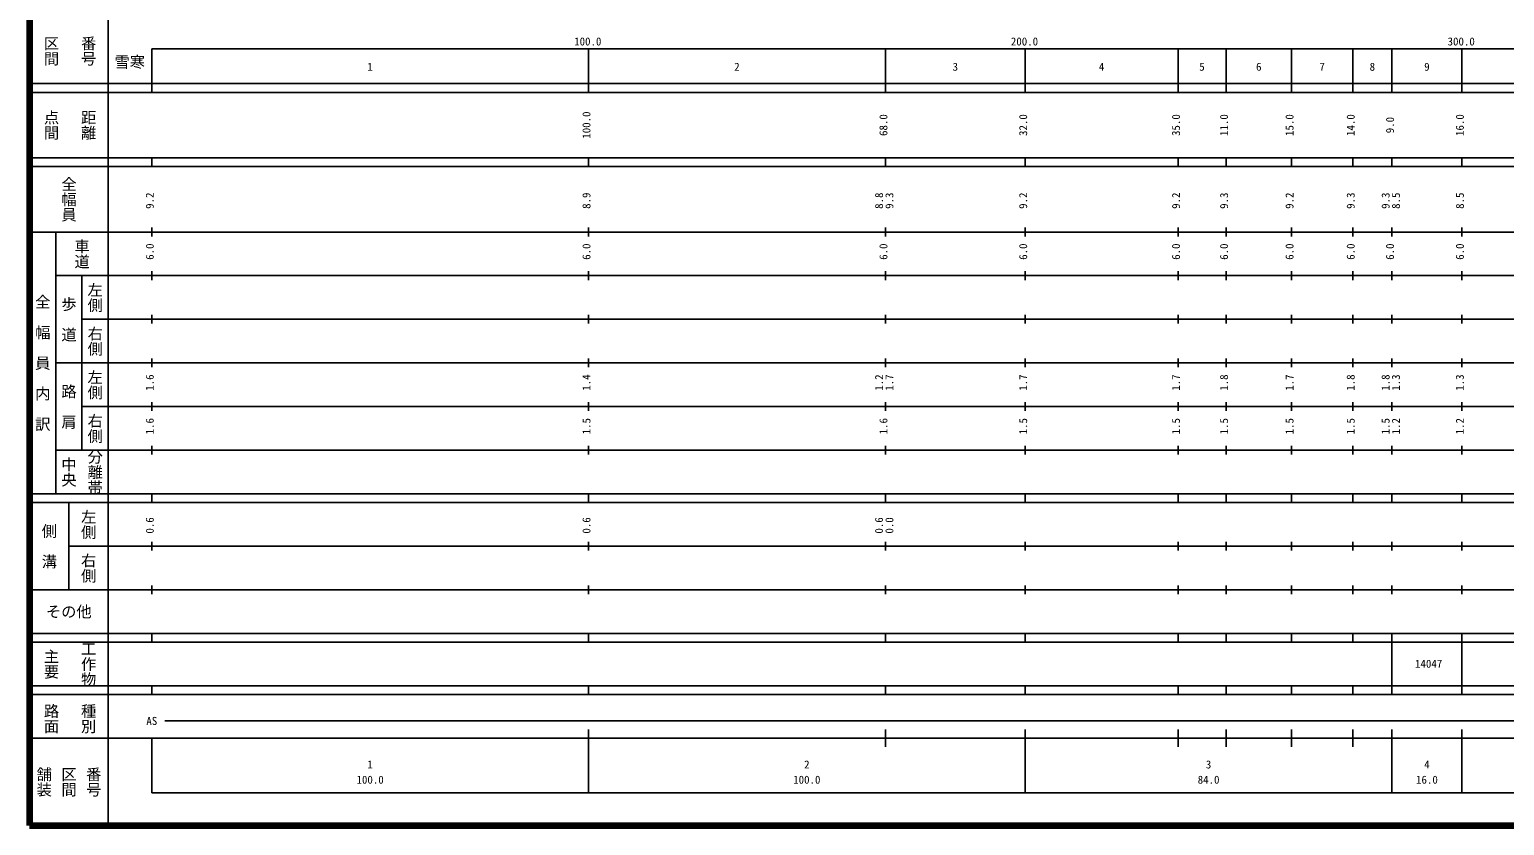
# Model space of a CAD drawing. Units: millimetres on the paper, enlarged 1000 times. Extents: x 40000 to 680000, y 20000 to 380000.
# Drawn here: x 40000 to 377763, y 20000 to 202409 of the extents above; entities that cross this region are included whole.
import ezdxf
from ezdxf.enums import TextEntityAlignment as Align

# ---------------------------------------------------------------- set-up
doc = ezdxf.new("R2010")
doc.units = ezdxf.units.MM
doc.header["$LTSCALE"] = 1000
doc.layers.add('M-TTL', color=7, linetype='Continuous', lineweight=13)
doc.layers.add('M-TTL-BAND', color=7, linetype='Continuous', lineweight=25)
doc.styles.add('@ＭＳ ゴシック', font='')
doc.styles.add('ＭＳ ゴシック', font='')
doc.styles.get('@ＭＳ ゴシック').set_extended_font_data('@MS Gothic')
doc.styles.get('ＭＳ ゴシック').set_extended_font_data('MS Gothic')

msp = doc.modelspace()

# ---------------------------------------------------------------- linework, layer by layer
at = {"layer": 'M-TTL', "color": 2, "lineweight": 140}
for p, q in [((40000, 380000), (40000, 20000)), ((40000, 20000), (680000, 20000))]:
    msp.add_line(p, q, dxfattribs=at)
at = {"layer": 'M-TTL-BAND'}
for p, q in [((58000, 370000), (58000, 20000)), ((68000, 198000), (579000, 198000)), ((68000, 198000), (68000, 188000)), ((168000, 188000), (168000, 198000)), ((236000, 188000), (236000, 198000)), ((268000, 188000), (268000, 198000)), ((303000, 188000), (303000, 198000)), ((314000, 188000), (314000, 198000)), ((329000, 188000), (329000, 198000)), ((343000, 188000), (343000, 198000)), ((352000, 188000), (352000, 198000)), ((368000, 188000), (368000, 198000)), ((40000, 190000), (579000, 190000)), ((40000, 188000), (579000, 188000)), ((40000, 173000), (579000, 173000)), ((68000, 171000), (68000, 173000)), ((168000, 171000), (168000, 173000)), ((236000, 171000), (236000, 173000)), ((268000, 171000), (268000, 173000)), ((303000, 171000), (303000, 173000)), ((314000, 171000), (314000, 173000)), ((329000, 171000), (329000, 173000)), ((343000, 171000), (343000, 173000)), ((352000, 171000), (352000, 173000)), ((368000, 171000), (368000, 173000)), ((40000, 171000), (579000, 171000)), ((40000, 156000), (579000, 156000)), ((46000, 96000), (46000, 156000)), ((68000, 155000), (68000, 157000)), ((168000, 155000), (168000, 157000)), ((236000, 155000), (236000, 157000)), ((268000, 155000), (268000, 157000)), ((303000, 155000), (303000, 157000)), ((314000, 155000), (314000, 157000)), ((329000, 155000), (329000, 157000)), ((343000, 155000), (343000, 157000)), ((352000, 155000), (352000, 157000)), ((368000, 155000), (368000, 157000)), ((46000, 146000), (579000, 146000)), ((52000, 146000), (52000, 106000)), ((68000, 145000), (68000, 147000)), ((168000, 145000), (168000, 147000)), ((236000, 145000), (236000, 147000)), ((268000, 145000), (268000, 147000)), ((303000, 145000), (303000, 147000)), ((314000, 145000), (314000, 147000)), ((329000, 145000), (329000, 147000)), ((343000, 145000), (343000, 147000)), ((352000, 145000), (352000, 147000)), ((368000, 145000), (368000, 147000)), ((52000, 136000), (579000, 136000)), ((68000, 135000), (68000, 137000)), ((168000, 135000), (168000, 137000)), ((236000, 135000), (236000, 137000)), ((268000, 135000), (268000, 137000)), ((303000, 135000), (303000, 137000)), ((314000, 135000), (314000, 137000)), ((329000, 135000), (329000, 137000)), ((343000, 135000), (343000, 137000)), ((352000, 135000), (352000, 137000)), ((368000, 135000), (368000, 137000)), ((46000, 126000), (579000, 126000)), ((68000, 125000), (68000, 127000)), ((168000, 125000), (168000, 127000)), ((236000, 125000), (236000, 127000)), ((268000, 125000), (268000, 127000)), ((303000, 125000), (303000, 127000)), ((314000, 125000), (314000, 127000)), ((329000, 125000), (329000, 127000)), ((343000, 125000), (343000, 127000)), ((352000, 125000), (352000, 127000)), ((368000, 125000), (368000, 127000)), ((52000, 116000), (579000, 116000)), ((68000, 115000), (68000, 117000)), ((168000, 115000), (168000, 117000)), ((236000, 115000), (236000, 117000)), ((268000, 115000), (268000, 117000)), ((303000, 115000), (303000, 117000)), ((314000, 115000), (314000, 117000)), ((329000, 115000), (329000, 117000)), ((343000, 115000), (343000, 117000)), ((352000, 115000), (352000, 117000)), ((368000, 115000), (368000, 117000)), ((46000, 106000), (579000, 106000)), ((68000, 105000), (68000, 107000)), ((168000, 105000), (168000, 107000)), ((236000, 105000), (236000, 107000)), ((268000, 105000), (268000, 107000)), ((303000, 105000), (303000, 107000)), ((314000, 105000), (314000, 107000)), ((329000, 105000), (329000, 107000)), ((343000, 105000), (343000, 107000)), ((352000, 105000), (352000, 107000)), ((368000, 105000), (368000, 107000)), ((40000, 96000), (579000, 96000)), ((68000, 94000), (68000, 96000)), ((168000, 94000), (168000, 96000)), ((236000, 94000), (236000, 96000)), ((268000, 94000), (268000, 96000)), ((303000, 94000), (303000, 96000)), ((314000, 94000), (314000, 96000)), ((329000, 94000), (329000, 96000)), ((343000, 94000), (343000, 96000)), ((352000, 94000), (352000, 96000)), ((368000, 94000), (368000, 96000)), ((40000, 94000), (579000, 94000)), ((49000, 94000), (49000, 74000)), ((68000, 83000), (68000, 85000)), ((168000, 83000), (168000, 85000)), ((236000, 83000), (236000, 85000)), ((268000, 83000), (268000, 85000)), ((303000, 83000), (303000, 85000)), ((314000, 83000), (314000, 85000)), ((329000, 83000), (329000, 85000)), ((343000, 83000), (343000, 85000)), ((352000, 83000), (352000, 85000)), ((368000, 83000), (368000, 85000)), ((49000, 84000), (579000, 84000)), ((68000, 73000), (68000, 75000)), ((168000, 73000), (168000, 75000)), ((236000, 73000), (236000, 75000)), ((268000, 73000), (268000, 75000)), ((303000, 73000), (303000, 75000)), ((314000, 73000), (314000, 75000)), ((329000, 73000), (329000, 75000)), ((343000, 73000), (343000, 75000)), ((352000, 73000), (352000, 75000)), ((368000, 73000), (368000, 75000)), ((40000, 74000), (579000, 74000)), ((40000, 64000), (579000, 64000)), ((40000, 62000), (579000, 62000)), ((68000, 62000), (68000, 64000)), ((168000, 62000), (168000, 64000)), ((236000, 62000), (236000, 64000)), ((268000, 62000), (268000, 64000)), ((303000, 62000), (303000, 64000)), ((314000, 62000), (314000, 64000)), ((329000, 62000), (329000, 64000)), ((343000, 62000), (343000, 64000)), ((352000, 62000), (352000, 64000)), ((352000, 52000), (352000, 62000)), ((368000, 62000), (368000, 64000)), ((368000, 52000), (368000, 62000)), ((368000, 52000), (368000, 62000)), ((40000, 52000), (579000, 52000)), ((68000, 50000), (68000, 52000)), ((168000, 50000), (168000, 52000)), ((236000, 50000), (236000, 52000)), ((268000, 50000), (268000, 52000)), ((303000, 50000), (303000, 52000)), ((314000, 50000), (314000, 52000)), ((329000, 50000), (329000, 52000)), ((343000, 50000), (343000, 52000)), ((352000, 50000), (352000, 52000)), ((368000, 50000), (368000, 52000)), ((40000, 50000), (579000, 50000)), ((71000, 44000), (512500, 44000)), ((168000, 27500), (168000, 42000)), ((236000, 38000), (236000, 42000)), ((268000, 27500), (268000, 42000)), ((303000, 38000), (303000, 42000)), ((314000, 38000), (314000, 42000)), ((329000, 38000), (329000, 42000)), ((343000, 38000), (343000, 42000)), ((352000, 27500), (352000, 42000)), ((368000, 27500), (368000, 42000)), ((40000, 40000), (579000, 40000)), ((68000, 40000), (68000, 27500)), ((68000, 27500), (579000, 27500))]:
    msp.add_line(p, q, dxfattribs=at)

# ---------------------------------------------------------------- texts
at = {"layer": 'M-TTL-BAND', "style": '@ＭＳ ゴシック'}
for s, p in [('区間', (45000, 197500)), ('番号', (53500, 197500)), ('点間', (45000, 180500)), ('距離', (53500, 180500)), ('全幅員', (49000, 163500)), ('車道', (52000, 151000)), ('左側', (55000, 141000)), ('全\u3000幅\u3000員\u3000内\u3000訳', (43000, 126000)), ('歩\u3000道', (49000, 136000)), ('右側', (55000, 131000)), ('左側', (55000, 121000)), ('路\u3000肩', (49000, 116000)), ('右側', (55000, 111000)), ('分離帯', (55000, 101000)), ('中央', (49000, 101000)), ('左側', (53500, 89000)), ('側\u3000溝', (44500, 84000)), ('右側', (53500, 79000)), ('工作物', (53500, 57000)), ('主要', (45000, 57000)), ('路面', (45000, 44500)), ('種別', (53500, 44500)), ('舗装', (43333, 30000)), ('区間', (49000, 30000)), ('番号', (54667, 30000))]:
    msp.add_text(s, height=2566, rotation=270, dxfattribs=at).set_placement(p, align=Align.MIDDLE_CENTER)
at = {"layer": 'M-TTL-BAND', "style": 'ＭＳ ゴシック'}
for s, p in [('100.0', (167844, 198195)), ('200.0', (267844, 198195)), ('300.0', (367844, 198195)), ('1', (118000, 192405)), ('2', (202000, 192405)), ('3', (252000, 192405)), ('4', (285500, 192405)), ('5', (308500, 192405)), ('6', (321500, 192405)), ('7', (336000, 192405)), ('8', (347500, 192405)), ('9', (360000, 192405)), ('AS', (68000, 42500)), ('1', (118000, 32523)), ('2', (218000, 32523)), ('3', (310000, 32523)), ('4', (360000, 32523)), ('100.0', (118000, 29033)), ('100.0', (218000, 29033)), ('84.0', (310000, 29033)), ('16.0', (360000, 29033))]:
    msp.add_text(s, height=1833, dxfattribs=at).set_placement(p, align=Align.BOTTOM_CENTER)
for s, p in [('雪寒', (62949, 194954)), ('その他', (49000, 69000))]:
    msp.add_text(s, height=2566, dxfattribs=at).set_placement(p, align=Align.MIDDLE_CENTER)
for s, p in [('100.0', (169000, 180500)), ('68.0', (237000, 180500)), ('32.0', (269000, 180500)), ('35.0', (304000, 180500)), ('11.0', (315000, 180500)), ('15.0', (330000, 180500)), ('14.0', (344000, 180500)), ('16.0', (369000, 180500)), ('9.0', (353000, 180500)), ('9.2', (69000, 163174)), ('8.9', (169000, 163174)), ('8.8', (236000, 163174)), ('9.3', (238370, 163174)), ('9.2', (269000, 163174)), ('9.2', (304000, 163174)), ('9.3', (315000, 163174)), ('9.2', (330000, 163174)), ('9.3', (344000, 163174)), ('9.3', (352000, 163174)), ('8.5', (354370, 163174)), ('8.5', (369000, 163174)), ('6.0', (69000, 151500)), ('6.0', (169000, 151500)), ('6.0', (237000, 151500)), ('6.0', (269000, 151500)), ('6.0', (304000, 151500)), ('6.0', (315000, 151500)), ('6.0', (330000, 151500)), ('6.0', (344000, 151500)), ('6.0', (353000, 151500)), ('6.0', (369000, 151500)), ('1.6', (69000, 121500)), ('1.4', (169000, 121500)), ('1.2', (236000, 121500)), ('1.7', (238370, 121500)), ('1.7', (269000, 121500)), ('1.7', (304000, 121500)), ('1.8', (315000, 121500)), ('1.7', (330000, 121500)), ('1.8', (344000, 121500)), ('1.8', (352000, 121500)), ('1.3', (354370, 121500)), ('1.3', (369000, 121500)), ('1.6', (69000, 111500)), ('1.5', (169000, 111500)), ('1.6', (237000, 111500)), ('1.5', (269000, 111500)), ('1.5', (304000, 111500)), ('1.5', (315000, 111500)), ('1.5', (330000, 111500)), ('1.5', (344000, 111500)), ('1.5', (352000, 111500)), ('1.2', (354370, 111500)), ('1.2', (369000, 111500)), ('0.6', (69000, 88764)), ('0.6', (169000, 88764)), ('0.6', (236000, 88764)), ('0.0', (238370, 88764))]:
    msp.add_text(s, height=1833, rotation=90, dxfattribs=at).set_placement(p, align=Align.BOTTOM_CENTER)
msp.add_text('14047', height=1833, dxfattribs=at).set_placement((357275, 55607), align=Align.BOTTOM_LEFT)

doc.saveas('drawing.dxf')
